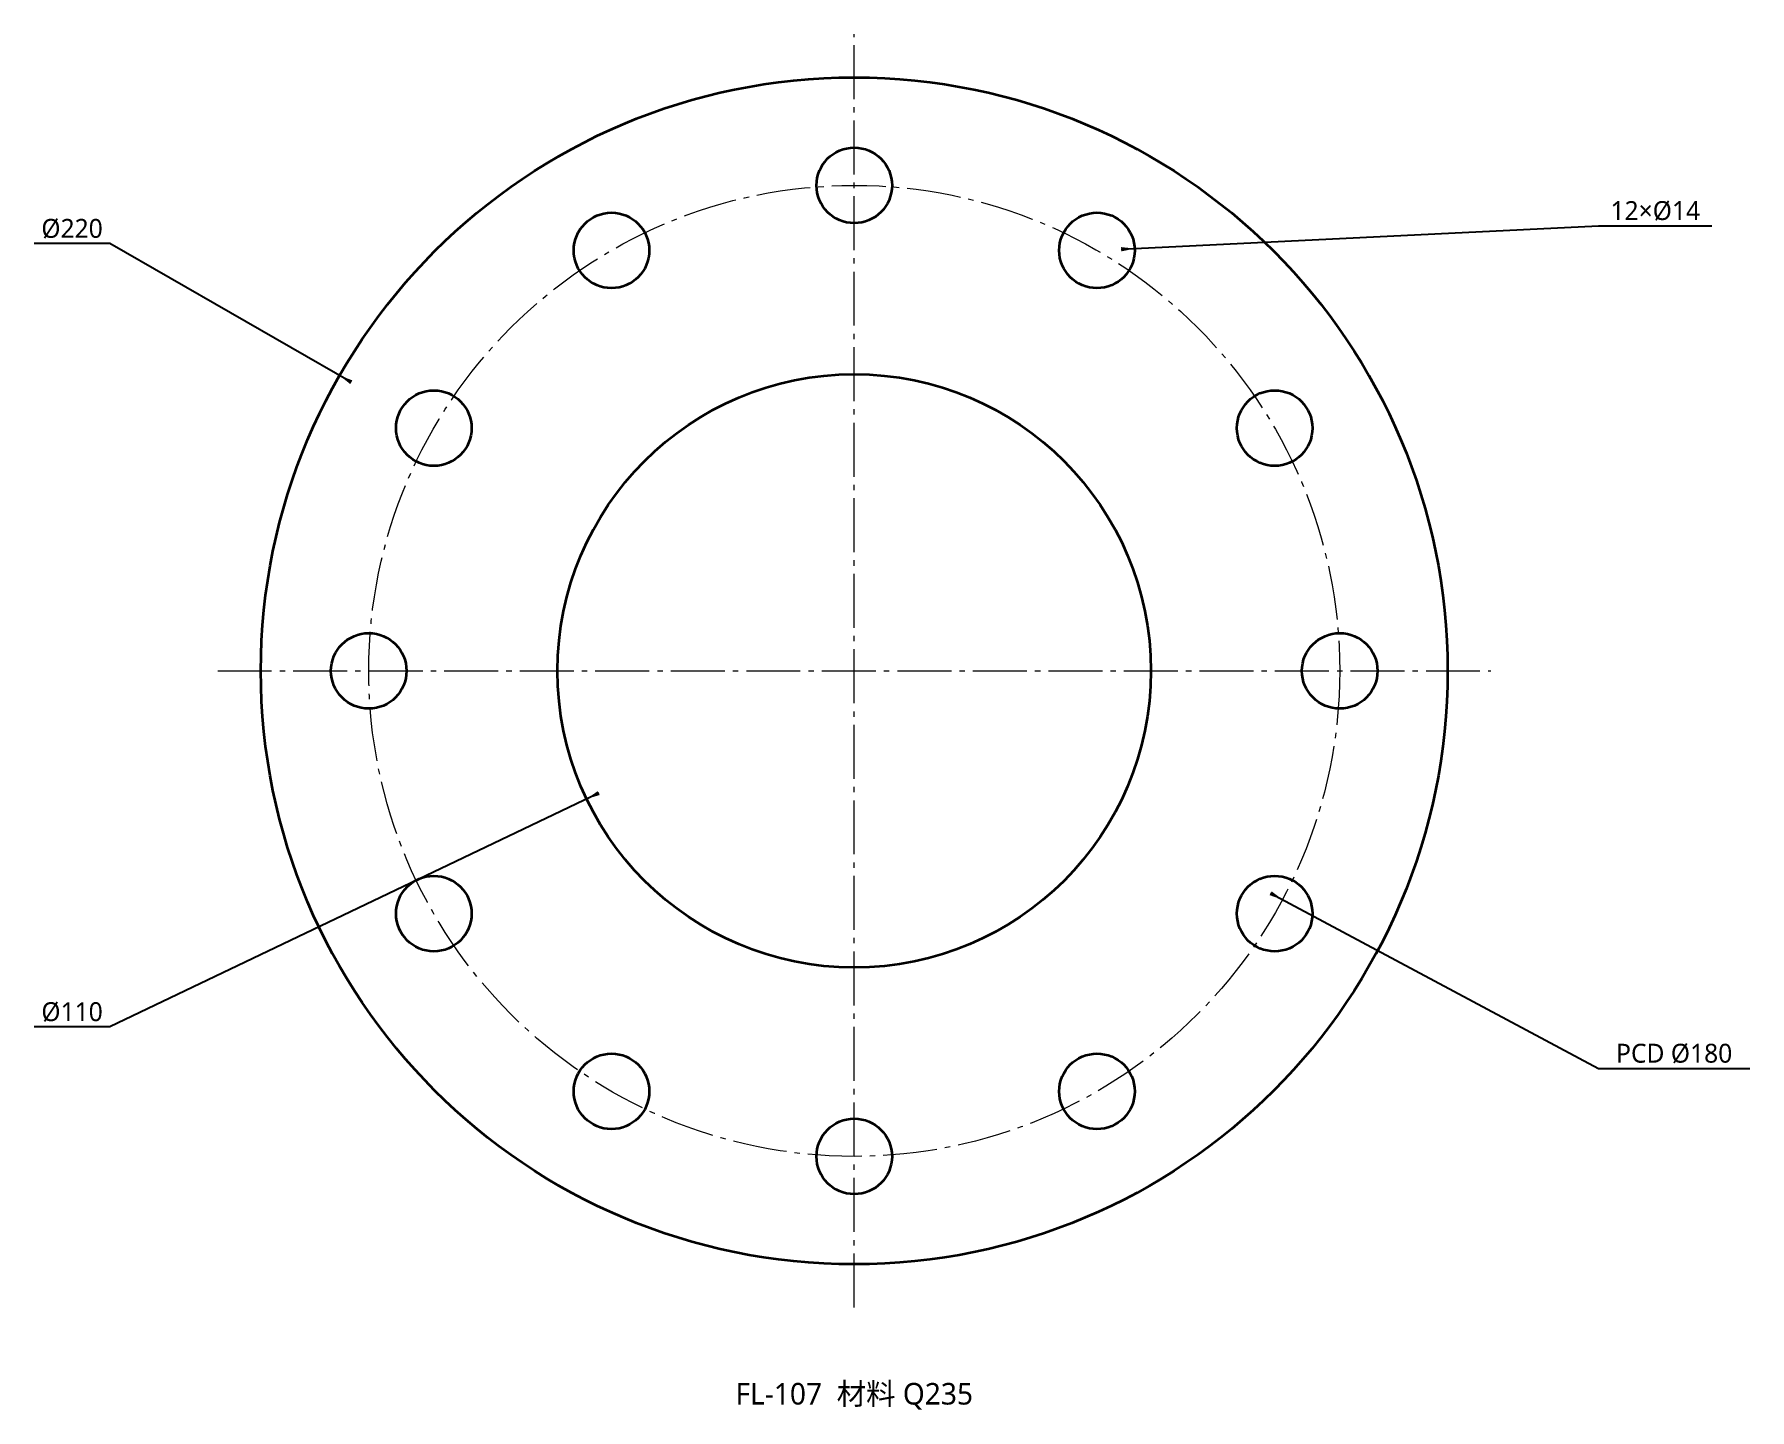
# Model space of a CAD drawing. Header units: millimetres. Extents: x -152 to 166, y -137 to 118.
import ezdxf

# ---------------------------------------------------------------- set-up
doc = ezdxf.new("R2010")
doc.units = ezdxf.units.MM
doc.linetypes.add('CENTER', pattern=[14, 10, -1.5, 1, -1.5])
for name, color, linetype, lineweight in [('BOLT_HOLES', 7, 'CONTINUOUS', 35), ('BORE', 7, 'CONTINUOUS', 35), ('CENTERLINES', 7, 'CENTER', 18), ('DIMENSIONS', 7, 'CONTINUOUS', 18), ('OUTLINE', 7, 'CONTINUOUS', 35), ('PCD', 7, 'CENTER', 18), ('TITLE', 7, 'CONTINUOUS', 25)]:
    doc.layers.add(name, color=color, linetype=linetype, lineweight=lineweight)
doc.styles.add('FLANGE_TEXT', font='msyh.ttc')
doc.dimstyles.new('FLANGE_MM', dxfattribs={"dimtxt": 3.5, "dimasz": 2.5, "dimexe": 1.25, "dimexo": 0.625, "dimgap": 1, "dimtad": 1, "dimtih": 1, "dimtoh": 1, "dimdec": 0, "dimtxsty": 'FLANGE_TEXT', "dimcen": 2.5, "dimazin": 3, "dimtfac": 1, "dimtmove": 0, "dimatfit": 3})

# ---------------------------------------------------------------- blocks, each defined once
blk = doc.blocks.new('_CLOSEDFILLED')
at = {"color": 0, "linetype": 'BYBLOCK'}
blk.add_solid([(-1, 0.16), (0, 0), (-1, -0.16)], dxfattribs=at)
blk = doc.blocks.new('*D1')
at = {"color": 0}
for p, q in [((-138, 79.2), (-152, 79.2)), ((-93.24, 53.51), (-138, 79.2))]:
    blk.add_line(p, q, dxfattribs=at)
at = {"layer": 'Defpoints'}
for p in [(-95.4, 54.75), (0, 0)]:
    blk.add_point(p, dxfattribs=at)
at = {"layer": 'DIMENSIONS', "color": 0, "xscale": 2.5, "yscale": 2.5, "rotation": 150.14792373081733}
blk.add_blockref('_CLOSEDFILLED', (-95.4, 54.75), dxfattribs=at)
at = {"layer": 'DIMENSIONS', "color": 0, "insert": (-145, 81.95), "char_height": 3.5, "attachment_point": 5, "style": 'FLANGE_TEXT'}
blk.add_mtext('%%c220', dxfattribs=at)
blk = doc.blocks.new('*D2')
at = {"color": 0}
for p, q in [((-47.36, -22.65), (-138, -66)), ((-138, -66), (-152, -66))]:
    blk.add_line(p, q, dxfattribs=at)
at = {"layer": 'Defpoints'}
for p in [(0, 0), (-49.62, -23.73)]:
    blk.add_point(p, dxfattribs=at)
at = {"layer": 'DIMENSIONS', "color": 0, "xscale": 2.5, "yscale": 2.5, "rotation": -154.4400348281762}
blk.add_blockref('_CLOSEDFILLED', (-49.62, -23.73), dxfattribs=at)
at = {"layer": 'DIMENSIONS', "color": 0, "insert": (-145, -63.25), "char_height": 3.5, "attachment_point": 5, "style": 'FLANGE_TEXT'}
blk.add_mtext('%%c110', dxfattribs=at)
blk = doc.blocks.new('*D3')
at = {"color": 0}
for p, q in [((77.18, -41.22), (138, -73.7)), ((138, -73.7), (166, -73.7))]:
    blk.add_line(p, q, dxfattribs=at)
at = {"layer": 'Defpoints'}
for p in [(0, 0), (79.39, -42.4)]:
    blk.add_point(p, dxfattribs=at)
at = {"layer": 'DIMENSIONS', "color": 0, "xscale": 2.5, "yscale": 2.5, "rotation": -28.104801441852743}
blk.add_blockref('_CLOSEDFILLED', (79.39, -42.4), dxfattribs=at)
at = {"layer": 'DIMENSIONS', "color": 0, "insert": (152, -70.95), "char_height": 3.5, "attachment_point": 5, "style": 'FLANGE_TEXT'}
blk.add_mtext('PCD %%c180', dxfattribs=at)
blk = doc.blocks.new('*D4')
at = {"color": 0}
for p, q in [((49.49, 78.16), (138, 82.5)), ((138, 82.5), (159, 82.5))]:
    blk.add_line(p, q, dxfattribs=at)
at = {"layer": 'Defpoints'}
for p in [(45, 77.94), (51.99, 78.28)]:
    blk.add_point(p, dxfattribs=at)
at = {"layer": 'DIMENSIONS', "color": 0, "xscale": 2.5, "yscale": 2.5, "rotation": 2.805688117735837}
blk.add_blockref('_CLOSEDFILLED', (51.99, 78.28), dxfattribs=at)
at = {"layer": 'DIMENSIONS', "color": 0, "insert": (148.5, 85.25), "char_height": 3.5, "attachment_point": 5, "style": 'FLANGE_TEXT'}
blk.add_mtext('12×%%c14', dxfattribs=at)

msp = doc.modelspace()

# ---------------------------------------------------------------- linework, layer by layer
at = {"layer": 'BOLT_HOLES'}
for centre in [(0, 90), (-45, 77.94), (45, 77.94), (-77.94, 45), (77.94, 45), (-90, 0), (90, 0), (-77.94, -45), (77.94, -45), (-45, -77.94), (45, -77.94), (0, -90)]:
    msp.add_circle(centre, 7, dxfattribs=at)
at = {"layer": 'BORE'}
msp.add_circle((0, 0), 55, dxfattribs=at)
at = {"layer": 'CENTERLINES'}
for p, q in [((0, -118), (0, 118)), ((-118, 0), (118, 0))]:
    msp.add_line(p, q, dxfattribs=at)
at = {"layer": 'OUTLINE'}
msp.add_circle((0, 0), 110, dxfattribs=at)
at = {"layer": 'PCD'}
msp.add_circle((0, 0), 90, dxfattribs=at)

# ---------------------------------------------------------------- texts
at = {"layer": 'TITLE', "insert": (0, -132), "char_height": 4, "attachment_point": 2, "style": 'FLANGE_TEXT'}
msp.add_mtext('FL-107  材料 Q235', dxfattribs=at)

# ---------------------------------------------------------------- dimensions: what is measured, and where the dimension line sits
at = {"layer": 'DIMENSIONS'}
for p1, p2, text, picture, middle in [((38.01, 77.6), (51.99, 78.28), '12×Ø14', '*D4', (138, 82.5)), ((95.4, -54.75), (-95.4, 54.75), 'Ø220', '*D1', (-138, 79.2)), ((-79.39, 42.4), (79.39, -42.4), 'PCD Ø180', '*D3', (138, -73.7)), ((49.62, 23.73), (-49.62, -23.73), 'Ø110', '*D2', (-138, -66))]:
    dim = msp.add_diameter_dim_2p(p1=p1, p2=p2, text=text, dimstyle='FLANGE_MM', dxfattribs=at)
    dim.commit()
    dim.dimension.update_dxf_attribs({"geometry": picture, "text_midpoint": middle, "dimtype": 163})

doc.saveas('drawing.dxf')
